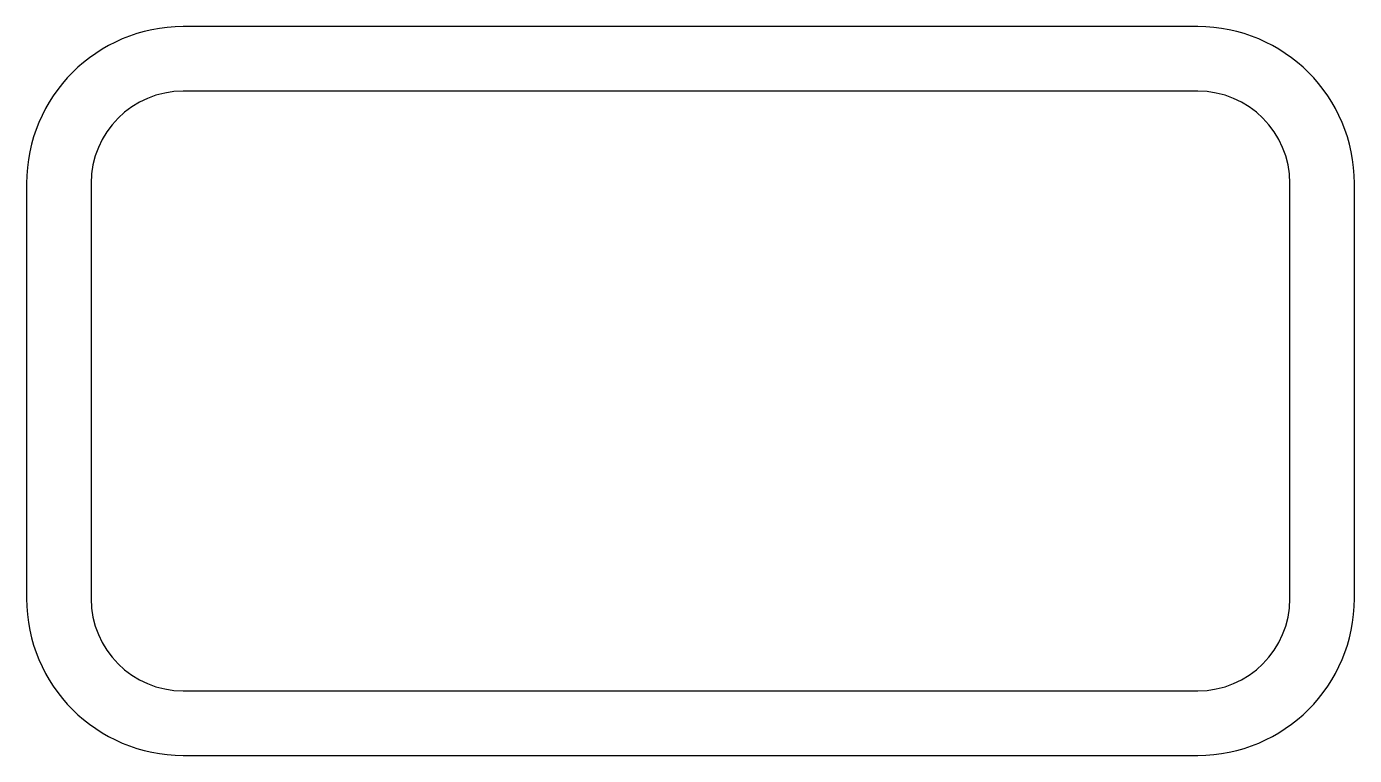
# Model space of a CAD drawing. Extents: x -72 to 72, y -40 to 40.
import ezdxf

# ---------------------------------------------------------------- set-up
doc = ezdxf.new("R2010")
doc.units = 0
doc.header["$MEASUREMENT"] = 0
doc.layers.add('MODELSKETCH_VISIBLE', color=7, linetype='CONTINUOUS')

msp = doc.modelspace()

# ---------------------------------------------------------------- linework, layer by layer
at = {"layer": 'MODELSKETCH_VISIBLE'}
for p, q in [((55, 39.5), (-55, 39.5)), ((55, 32.5), (-55, 32.5)), ((-72, 22.5), (-72, -22.5)), ((-65, 22.5), (-65, -22.5)), ((65, -22.5), (65, 22.5)), ((72, -22.5), (72, 22.5)), ((-55, -32.5), (55, -32.5)), ((-55, -39.5), (55, -39.5))]:
    msp.add_line(p, q, dxfattribs=at)
for centre, radius, start, end in [((-55, 22.5), 17, 90, 180), ((55, 22.5), 17, 0, 90), ((-55, 22.5), 10, 90, 180), ((55, 22.5), 10, 0, 90), ((-55, -22.5), 17, 180, 270), ((-55, -22.5), 10, 180, 270), ((55, -22.5), 17, 270, 0), ((55, -22.5), 10, 270, 0)]:
    msp.add_arc(centre, radius, start, end, dxfattribs=at)

doc.saveas('drawing.dxf')
